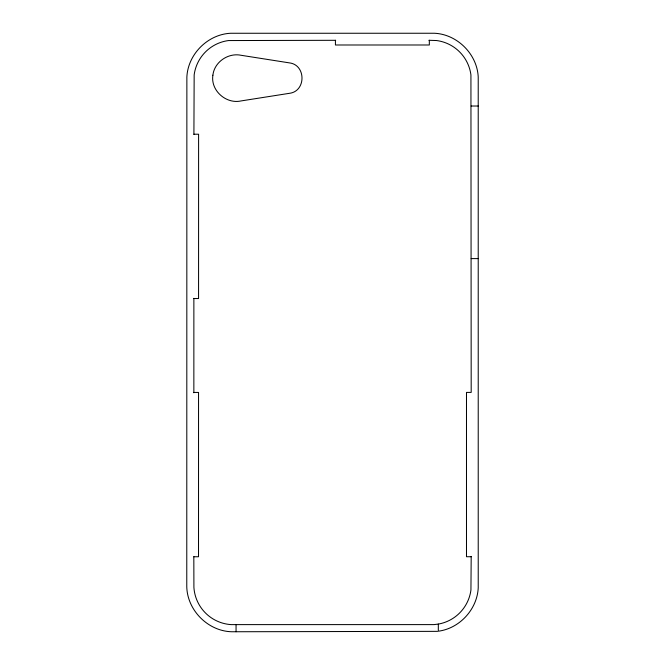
<?xml version="1.0" encoding="UTF-8"?>
<svg xmlns="http://www.w3.org/2000/svg" width="665" height="665" viewBox="0 0 665 665"><rect width="100%" height="100%" fill="white"/><g stroke="black" fill="none" stroke-linecap="round" stroke-linejoin="round"><path stroke-width="1" d="M193.823 556.68L193.906 587.411A39.9 39.9 0 0 0 231.112 624.618L434.104 624.61L439.166 623.936A39.9 39.9 0 0 0 470.936 590.013L471.186 556.397M193.856 392.766L193.872 298.361M193.906 134.446L194.163 74.904A39.9 39.9 0 0 1 228.527 40.557L335.667 40.299M471.186 556.73L466.489 556.73L466.489 392.408L471.186 392.408L470.928 74.896A39.9 39.9 0 0 0 436.581 40.54L428.917 40.291M438.318 624.078L438.318 631.21C459.631 628.433 477.179 609.323 478.226 587.868L478.218 77.032C477.179 54.181 457.296 34.297 434.445 33.25L230.672 33.267C207.812 34.306 187.921 54.189 186.873 77.049L186.774 584.801C186.158 609.888 208.635 632.365 233.723 631.75L437.504 631.351M471.177 106.018L478.218 106.018M193.906 134.214L198.602 134.214L198.569 298.535L193.872 298.535M471.177 258.602L478.218 258.602M193.856 392.433L198.552 392.433L198.519 556.755L193.823 556.755M429.324 40.291L429.332 44.987L335.426 44.996L335.426 40.299M236.058 624.709L236.058 631.75M212.891 75.195C210.448 90.531 226.142 104.297 241.054 100.93L289.433 93.316C306.183 91.329 306.174 64.871 289.425 62.884L241.046 55.278C228.245 52.568 214.338 62.036 212.891 75.195"/></g></svg>
